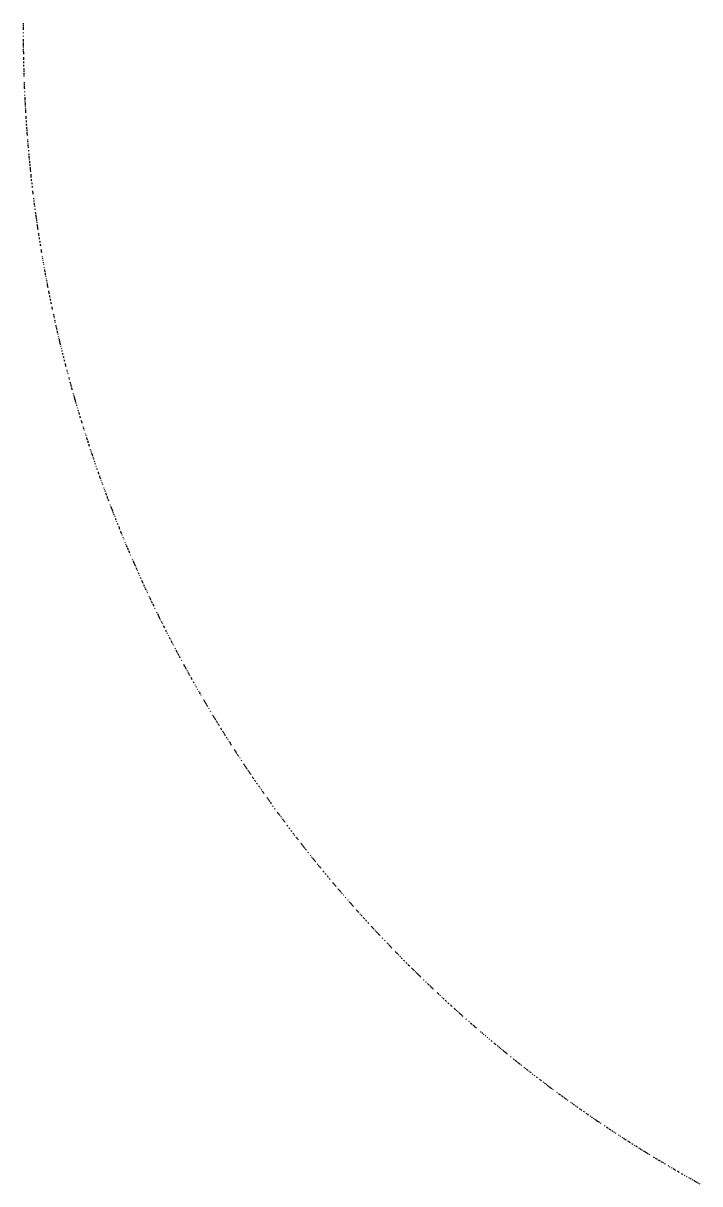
# Model space of a CAD drawing. Header units: metres. Extents: x -47.5 to 50, y -46.2 to 48.8.
# Drawn here: x -47.5 to -23.22, y -40.46 to 1.18 of the extents above; entities that cross this region are included whole.
import ezdxf

# ---------------------------------------------------------------- set-up
doc = ezdxf.new("R2010")
doc.units = ezdxf.units.M

msp = doc.modelspace()

# ---------------------------------------------------------------- linework, layer by layer
for p, q in [((-47.497, 1.031, -692.82), (-47.498, 1.001, -692.82)), ((-47.498, 1.001, -692.82), (-47.498, 0.971, -692.82)), ((-47.498, 0.971, -692.82), (-47.498, 0.941, -692.82)), ((-47.498, 0.851, -692.82), (-47.498, 0.822, -692.82)), ((-47.496, 1.18, -692.82), (-47.497, 1.15, -692.82)), ((-47.497, 1.12, -692.82), (-47.497, 1.09, -692.82)), ((-47.497, 1.061, -692.82), (-47.497, 1.031, -692.82)), ((-47.498, 0.732, -692.82), (-47.498, 0.702, -692.82)), ((-47.498, 0.613, -692.82), (-47.497, 0.583, -692.82)), ((-47.497, 0.583, -692.82), (-47.497, 0.553, -692.82)), ((-47.497, 0.523, -692.82), (-47.497, 0.493, -692.82)), ((-47.497, 0.463, -692.82), (-47.496, 0.434, -692.82)), ((-47.496, 0.434, -692.82), (-47.496, 0.404, -692.82)), ((-47.496, 0.404, -692.82), (-47.496, 0.374, -692.82)), ((-47.496, 0.374, -692.82), (-47.496, 0.344, -692.82)), ((-47.495, 0.314, -692.82), (-47.495, 0.284, -692.82)), ((-47.495, 0.254, -692.82), (-47.494, 0.225, -692.82)), ((-47.494, 0.195, -692.82), (-47.494, 0.165, -692.82)), ((-47.494, 0.165, -692.82), (-47.493, 0.135, -692.82)), ((-47.493, 0.135, -692.82), (-47.493, 0.105, -692.82)), ((-47.493, 0.105, -692.82), (-47.492, 0.075, -692.82)), ((-47.49, -0.044, -692.82), (-47.49, -0.074, -692.82)), ((-47.49, -0.074, -692.82), (-47.489, -0.104, -692.82)), ((-47.489, -0.104, -692.82), (-47.489, -0.133, -692.82)), ((-47.487, -0.193, -692.82), (-47.487, -0.223, -692.82)), ((-47.487, -0.223, -692.82), (-47.486, -0.253, -692.82)), ((-47.485, -0.313, -692.82), (-47.484, -0.342, -692.82)), ((-47.484, -0.342, -692.82), (-47.483, -0.372, -692.82)), ((-47.482, -0.432, -692.82), (-47.481, -0.462, -692.82)), ((-47.481, -0.462, -692.82), (-47.48, -0.491, -692.82)), ((-47.479, -0.521, -692.82), (-47.479, -0.551, -692.82)), ((-47.479, -0.551, -692.82), (-47.478, -0.581, -692.82)), ((-47.477, -0.611, -692.82), (-47.476, -0.641, -692.82)), ((-47.476, -0.641, -692.82), (-47.475, -0.67, -692.82)), ((-47.474, -0.7, -692.82), (-47.473, -0.73, -692.82)), ((-47.466, -0.939, -692.82), (-47.465, -0.969, -692.82)), ((-47.464, -0.998, -692.82), (-47.463, -1.028, -692.82)), ((-47.461, -1.058, -692.82), (-47.46, -1.088, -692.82)), ((-47.46, -1.088, -692.82), (-47.459, -1.118, -692.82)), ((-47.459, -1.118, -692.82), (-47.458, -1.148, -692.82)), ((-47.458, -1.148, -692.82), (-47.457, -1.177, -692.82)), ((-47.453, -1.267, -692.82), (-47.451, -1.297, -692.82)), ((-47.447, -1.386, -692.82), (-47.446, -1.416, -692.82)), ((-47.443, -1.475, -692.82), (-47.442, -1.505, -692.82)), ((-47.442, -1.505, -692.82), (-47.44, -1.535, -692.82)), ((-47.44, -1.535, -692.82), (-47.439, -1.565, -692.82)), ((-47.437, -1.595, -692.82), (-47.436, -1.624, -692.82)), ((-47.434, -1.654, -692.82), (-47.433, -1.684, -692.82)), ((-47.433, -1.684, -692.82), (-47.431, -1.714, -692.82)), ((-47.431, -1.714, -692.82), (-47.43, -1.743, -692.82)), ((-47.43, -1.743, -692.82), (-47.428, -1.773, -692.82)), ((-47.426, -1.803, -692.82), (-47.425, -1.833, -692.82)), ((-47.423, -1.863, -692.82), (-47.421, -1.892, -692.82)), ((-47.42, -1.922, -692.82), (-47.418, -1.952, -692.82)), ((-47.418, -1.952, -692.82), (-47.416, -1.982, -692.82)), ((-47.416, -1.982, -692.82), (-47.414, -2.011, -692.82)), ((-47.414, -2.011, -692.82), (-47.413, -2.041, -692.82)), ((-47.405, -2.16, -692.82), (-47.403, -2.19, -692.82)), ((-47.403, -2.19, -692.82), (-47.401, -2.22, -692.82)), ((-47.401, -2.22, -692.82), (-47.4, -2.25, -692.82)), ((-47.396, -2.309, -692.82), (-47.394, -2.339, -692.82)), ((-47.394, -2.339, -692.82), (-47.392, -2.369, -692.82)), ((-47.388, -2.428, -692.82), (-47.386, -2.458, -692.82)), ((-47.386, -2.458, -692.82), (-47.384, -2.488, -692.82)), ((-47.379, -2.547, -692.82), (-47.377, -2.577, -692.82)), ((-47.377, -2.577, -692.82), (-47.375, -2.607, -692.82)), ((-47.373, -2.636, -692.82), (-47.371, -2.666, -692.82)), ((-47.371, -2.666, -692.82), (-47.369, -2.696, -692.82)), ((-47.366, -2.726, -692.82), (-47.364, -2.755, -692.82)), ((-47.364, -2.755, -692.82), (-47.362, -2.785, -692.82)), ((-47.362, -2.785, -692.82), (-47.36, -2.815, -692.82)), ((-47.36, -2.815, -692.82), (-47.357, -2.844, -692.82)), ((-47.346, -2.993, -692.82), (-47.343, -3.023, -692.82)), ((-47.341, -3.053, -692.82), (-47.339, -3.082, -692.82)), ((-47.336, -3.112, -692.82), (-47.334, -3.142, -692.82)), ((-47.331, -3.171, -692.82), (-47.329, -3.201, -692.82)), ((-47.329, -3.201, -692.82), (-47.326, -3.231, -692.82)), ((-47.324, -3.261, -692.82), (-47.321, -3.29, -692.82)), ((-47.313, -3.379, -692.82), (-47.311, -3.409, -692.82)), ((-47.303, -3.498, -692.82), (-47.3, -3.528, -692.82)), ((-47.3, -3.528, -692.82), (-47.297, -3.557, -692.82)), ((-47.294, -3.587, -692.82), (-47.292, -3.617, -692.82)), ((-47.292, -3.617, -692.82), (-47.289, -3.646, -692.82)), ((-47.289, -3.646, -692.82), (-47.286, -3.676, -692.82)), ((-47.283, -3.706, -692.82), (-47.28, -3.735, -692.82)), ((-47.277, -3.765, -692.82), (-47.275, -3.795, -692.82)), ((-47.275, -3.795, -692.82), (-47.272, -3.824, -692.82)), ((-47.269, -3.854, -692.82), (-47.266, -3.884, -692.82)), ((-47.263, -3.913, -692.82), (-47.26, -3.943, -692.82)), ((-47.257, -3.973, -692.82), (-47.254, -4.002, -692.82)), ((-47.254, -4.002, -692.82), (-47.251, -4.032, -692.82)), ((-47.251, -4.032, -692.82), (-47.248, -4.062, -692.82)), ((-47.248, -4.062, -692.82), (-47.245, -4.091, -692.82)), ((-47.245, -4.091, -692.82), (-47.242, -4.121, -692.82)), ((-47.242, -4.121, -692.82), (-47.239, -4.151, -692.82)), ((-47.229, -4.24, -692.82), (-47.226, -4.269, -692.82)), ((-47.226, -4.269, -692.82), (-47.223, -4.299, -692.82)), ((-47.223, -4.299, -692.82), (-47.22, -4.328, -692.82)), ((-47.22, -4.328, -692.82), (-47.216, -4.358, -692.82)), ((-47.21, -4.417, -692.82), (-47.207, -4.447, -692.82)), ((-47.207, -4.447, -692.82), (-47.203, -4.477, -692.82)), ((-47.197, -4.536, -692.82), (-47.193, -4.565, -692.82)), ((-47.193, -4.565, -692.82), (-47.19, -4.595, -692.82)), ((-47.183, -4.654, -692.82), (-47.18, -4.684, -692.82)), ((-47.18, -4.684, -692.82), (-47.176, -4.713, -692.82)), ((-47.162, -4.832, -692.82), (-47.159, -4.861, -692.82)), ((-47.159, -4.861, -692.82), (-47.155, -4.891, -692.82)), ((-47.155, -4.891, -692.82), (-47.151, -4.92, -692.82)), ((-47.151, -4.92, -692.82), (-47.148, -4.95, -692.82)), ((-47.129, -5.098, -692.82), (-47.126, -5.127, -692.82)), ((-47.122, -5.157, -692.82), (-47.118, -5.187, -692.82)), ((-47.115, -5.216, -692.82), (-47.111, -5.246, -692.82)), ((-47.107, -5.275, -692.82), (-47.103, -5.305, -692.82)), ((-47.103, -5.305, -692.82), (-47.099, -5.334, -692.82)), ((-47.095, -5.364, -692.82), (-47.092, -5.393, -692.82)), ((-47.08, -5.482, -692.82), (-47.076, -5.511, -692.82)), ((-47.064, -5.6, -692.82), (-47.06, -5.63, -692.82)), ((-47.06, -5.63, -692.82), (-47.056, -5.659, -692.82)), ((-47.052, -5.689, -692.82), (-47.048, -5.718, -692.82)), ((-47.048, -5.718, -692.82), (-47.043, -5.748, -692.82)), ((-47.043, -5.748, -692.82), (-47.039, -5.777, -692.82)), ((-47.035, -5.807, -692.82), (-47.031, -5.836, -692.82)), ((-47.027, -5.866, -692.82), (-47.023, -5.895, -692.82)), ((-47.023, -5.895, -692.82), (-47.018, -5.925, -692.82)), ((-47.014, -5.954, -692.82), (-47.01, -5.983, -692.82)), ((-47.006, -6.013, -692.82), (-47.001, -6.042, -692.82)), ((-46.997, -6.072, -692.82), (-46.993, -6.101, -692.82)), ((-46.993, -6.101, -692.82), (-46.988, -6.131, -692.82)), ((-46.988, -6.131, -692.82), (-46.984, -6.16, -692.82)), ((-46.984, -6.16, -692.82), (-46.98, -6.19, -692.82)), ((-46.98, -6.19, -692.82), (-46.975, -6.219, -692.82)), ((-46.958, -6.337, -692.82), (-46.953, -6.366, -692.82)), ((-46.953, -6.366, -692.82), (-46.948, -6.396, -692.82)), ((-46.948, -6.396, -692.82), (-46.944, -6.425, -692.82)), ((-46.944, -6.425, -692.82), (-46.939, -6.455, -692.82)), ((-46.93, -6.514, -692.82), (-46.926, -6.543, -692.82)), ((-46.926, -6.543, -692.82), (-46.921, -6.572, -692.82)), ((-46.912, -6.631, -692.82), (-46.907, -6.661, -692.82)), ((-46.907, -6.661, -692.82), (-46.902, -6.69, -692.82)), ((-46.893, -6.749, -692.82), (-46.888, -6.778, -692.82)), ((-46.888, -6.778, -692.82), (-46.883, -6.808, -692.82)), ((-46.864, -6.925, -692.82), (-46.859, -6.954, -692.82)), ((-46.859, -6.954, -692.82), (-46.854, -6.984, -692.82)), ((-46.854, -6.984, -692.82), (-46.85, -7.013, -692.82)), ((-46.85, -7.013, -692.82), (-46.845, -7.043, -692.82)), ((-46.82, -7.189, -692.82), (-46.815, -7.219, -692.82)), ((-46.81, -7.248, -692.82), (-46.805, -7.277, -692.82)), ((-46.8, -7.307, -692.82), (-46.794, -7.336, -692.82)), ((-46.784, -7.395, -692.82), (-46.779, -7.424, -692.82)), ((-46.774, -7.453, -692.82), (-46.769, -7.483, -692.82)), ((-46.753, -7.571, -692.82), (-46.748, -7.6, -692.82)), ((-46.737, -7.658, -692.82), (-46.732, -7.688, -692.82)), ((-46.732, -7.688, -692.82), (-46.727, -7.717, -692.82)), ((-46.727, -7.717, -692.82), (-46.721, -7.746, -692.82)), ((-46.716, -7.776, -692.82), (-46.71, -7.805, -692.82)), ((-46.71, -7.805, -692.82), (-46.705, -7.834, -692.82)), ((-46.705, -7.834, -692.82), (-46.7, -7.863, -692.82)), ((-46.694, -7.893, -692.82), (-46.689, -7.922, -692.82)), ((-46.678, -7.98, -692.82), (-46.672, -8.01, -692.82)), ((-46.667, -8.039, -692.82), (-46.661, -8.068, -692.82)), ((-46.655, -8.097, -692.82), (-46.65, -8.127, -692.82)), ((-46.644, -8.156, -692.82), (-46.639, -8.185, -692.82)), ((-46.639, -8.185, -692.82), (-46.633, -8.214, -692.82)), ((-46.633, -8.214, -692.82), (-46.627, -8.243, -692.82)), ((-46.627, -8.243, -692.82), (-46.622, -8.273, -692.82)), ((-46.622, -8.273, -692.82), (-46.616, -8.302, -692.82)), ((-46.593, -8.419, -692.82), (-46.587, -8.448, -692.82)), ((-46.587, -8.448, -692.82), (-46.581, -8.477, -692.82)), ((-46.581, -8.477, -692.82), (-46.575, -8.506, -692.82)), ((-46.575, -8.506, -692.82), (-46.57, -8.535, -692.82)), ((-46.558, -8.594, -692.82), (-46.552, -8.623, -692.82)), ((-46.552, -8.623, -692.82), (-46.546, -8.652, -692.82)), ((-46.534, -8.71, -692.82), (-46.528, -8.739, -692.82)), ((-46.528, -8.739, -692.82), (-46.522, -8.769, -692.82)), ((-46.51, -8.827, -692.82), (-46.504, -8.856, -692.82)), ((-46.504, -8.856, -692.82), (-46.498, -8.885, -692.82)), ((-46.474, -9.002, -692.82), (-46.467, -9.031, -692.82)), ((-46.467, -9.031, -692.82), (-46.461, -9.06, -692.82)), ((-46.461, -9.06, -692.82), (-46.455, -9.089, -692.82)), ((-46.417, -9.263, -692.82), (-46.411, -9.292, -692.82)), ((-46.405, -9.321, -692.82), (-46.398, -9.351, -692.82)), ((-46.392, -9.38, -692.82), (-46.386, -9.409, -692.82)), ((-46.373, -9.467, -692.82), (-46.366, -9.496, -692.82)), ((-46.36, -9.525, -692.82), (-46.353, -9.554, -692.82)), ((-46.334, -9.641, -692.82), (-46.327, -9.67, -692.82)), ((-46.327, -9.67, -692.82), (-46.321, -9.699, -692.82)), ((-46.314, -9.728, -692.82), (-46.307, -9.757, -692.82)), ((-46.307, -9.757, -692.82), (-46.301, -9.786, -692.82)), ((-46.301, -9.786, -692.82), (-46.294, -9.815, -692.82)), ((-46.287, -9.844, -692.82), (-46.281, -9.873, -692.82)), ((-46.281, -9.873, -692.82), (-46.274, -9.902, -692.82)), ((-46.274, -9.902, -692.82), (-46.267, -9.931, -692.82)), ((-46.261, -9.96, -692.82), (-46.254, -9.989, -692.82)), ((-46.24, -10.047, -692.82), (-46.233, -10.076, -692.82)), ((-46.227, -10.105, -692.82), (-46.22, -10.133, -692.82)), ((-46.213, -10.162, -692.82), (-46.206, -10.191, -692.82)), ((-46.206, -10.191, -692.82), (-46.199, -10.22, -692.82)), ((-46.199, -10.22, -692.82), (-46.192, -10.249, -692.82)), ((-46.192, -10.249, -692.82), (-46.185, -10.278, -692.82)), ((-46.185, -10.278, -692.82), (-46.178, -10.307, -692.82)), ((-46.178, -10.307, -692.82), (-46.171, -10.336, -692.82)), ((-46.171, -10.336, -692.82), (-46.164, -10.365, -692.82)), ((-46.157, -10.394, -692.82), (-46.15, -10.423, -692.82)), ((-46.136, -10.48, -692.82), (-46.129, -10.509, -692.82)), ((-46.115, -10.567, -692.82), (-46.108, -10.596, -692.82)), ((-46.093, -10.654, -692.82), (-46.086, -10.682, -692.82)), ((-46.086, -10.682, -692.82), (-46.079, -10.711, -692.82)), ((-46.064, -10.769, -692.82), (-46.057, -10.798, -692.82)), ((-46.057, -10.798, -692.82), (-46.05, -10.827, -692.82)), ((-46.035, -10.884, -692.82), (-46.028, -10.913, -692.82)), ((-46.028, -10.913, -692.82), (-46.021, -10.942, -692.82)), ((-45.998, -11.028, -692.82), (-45.991, -11.057, -692.82)), ((-45.991, -11.057, -692.82), (-45.983, -11.086, -692.82)), ((-45.983, -11.086, -692.82), (-45.976, -11.115, -692.82)), ((-45.976, -11.115, -692.82), (-45.969, -11.143, -692.82)), ((-45.938, -11.258, -692.82), (-45.931, -11.287, -692.82)), ((-45.923, -11.316, -692.82), (-45.916, -11.345, -692.82)), ((-45.908, -11.373, -692.82), (-45.9, -11.402, -692.82)), ((-45.87, -11.517, -692.82), (-45.862, -11.546, -692.82)), ((-45.854, -11.574, -692.82), (-45.846, -11.603, -692.82)), ((-45.823, -11.689, -692.82), (-45.815, -11.718, -692.82)), ((-45.815, -11.718, -692.82), (-45.807, -11.746, -692.82)), ((-45.799, -11.775, -692.82), (-45.791, -11.804, -692.82)), ((-45.791, -11.804, -692.82), (-45.784, -11.832, -692.82)), ((-45.784, -11.832, -692.82), (-45.776, -11.861, -692.82)), ((-45.768, -11.89, -692.82), (-45.76, -11.918, -692.82)), ((-45.76, -11.918, -692.82), (-45.752, -11.947, -692.82)), ((-45.752, -11.947, -692.82), (-45.744, -11.975, -692.82)), ((-45.712, -12.09, -692.82), (-45.703, -12.118, -692.82)), ((-45.695, -12.147, -692.82), (-45.687, -12.176, -692.82)), ((-45.679, -12.204, -692.82), (-45.671, -12.233, -692.82)), ((-45.671, -12.233, -692.82), (-45.663, -12.261, -692.82)), ((-45.663, -12.261, -692.82), (-45.654, -12.29, -692.82)), ((-45.654, -12.29, -692.82), (-45.646, -12.318, -692.82)), ((-45.646, -12.318, -692.82), (-45.638, -12.347, -692.82)), ((-45.638, -12.347, -692.82), (-45.63, -12.376, -692.82)), ((-45.63, -12.376, -692.82), (-45.621, -12.404, -692.82)), ((-45.613, -12.433, -692.82), (-45.605, -12.461, -692.82)), ((-45.588, -12.518, -692.82), (-45.58, -12.547, -692.82)), ((-45.563, -12.604, -692.82), (-45.555, -12.632, -692.82)), ((-45.538, -12.689, -692.82), (-45.529, -12.718, -692.82)), ((-45.529, -12.718, -692.82), (-45.521, -12.746, -692.82)), ((-45.512, -12.775, -692.82), (-45.504, -12.803, -692.82)), ((-45.504, -12.803, -692.82), (-45.495, -12.831, -692.82)), ((-45.495, -12.831, -692.82), (-45.487, -12.86, -692.82)), ((-45.47, -12.917, -692.82), (-45.461, -12.945, -692.82)), ((-45.461, -12.945, -692.82), (-45.452, -12.974, -692.82)), ((-45.426, -13.059, -692.82), (-45.418, -13.087, -692.82)), ((-45.418, -13.087, -692.82), (-45.409, -13.116, -692.82)), ((-45.409, -13.116, -692.82), (-45.4, -13.144, -692.82)), ((-45.4, -13.144, -692.82), (-45.391, -13.172, -692.82)), ((-45.356, -13.286, -692.82), (-45.347, -13.314, -692.82)), ((-45.339, -13.343, -692.82), (-45.33, -13.371, -692.82)), ((-45.321, -13.399, -692.82), (-45.312, -13.428, -692.82)), ((-45.276, -13.541, -692.82), (-45.267, -13.569, -692.82)), ((-45.258, -13.598, -692.82), (-45.249, -13.626, -692.82)), ((-45.231, -13.682, -692.82), (-45.222, -13.711, -692.82)), ((-45.222, -13.711, -692.82), (-45.213, -13.739, -692.82)), ((-45.213, -13.739, -692.82), (-45.204, -13.767, -692.82)), ((-45.194, -13.796, -692.82), (-45.185, -13.824, -692.82)), ((-45.185, -13.824, -692.82), (-45.176, -13.852, -692.82)), ((-45.176, -13.852, -692.82), (-45.167, -13.88, -692.82)), ((-45.158, -13.908, -692.82), (-45.148, -13.937, -692.82)), ((-45.148, -13.937, -692.82), (-45.139, -13.965, -692.82)), ((-45.139, -13.965, -692.82), (-45.13, -13.993, -692.82)), ((-45.093, -14.106, -692.82), (-45.083, -14.134, -692.82)), ((-45.074, -14.162, -692.82), (-45.065, -14.19, -692.82)), ((-45.055, -14.219, -692.82), (-45.046, -14.247, -692.82)), ((-45.046, -14.247, -692.82), (-45.036, -14.275, -692.82)), ((-45.036, -14.275, -692.82), (-45.027, -14.303, -692.82)), ((-45.027, -14.303, -692.82), (-45.017, -14.331, -692.82)), ((-45.017, -14.331, -692.82), (-45.008, -14.359, -692.82)), ((-44.998, -14.387, -692.82), (-44.989, -14.416, -692.82)), ((-44.979, -14.444, -692.82), (-44.97, -14.472, -692.82)), ((-44.951, -14.528, -692.82), (-44.941, -14.556, -692.82)), ((-44.922, -14.612, -692.82), (-44.912, -14.64, -692.82)), ((-44.893, -14.696, -692.82), (-44.883, -14.724, -692.82)), ((-44.863, -14.781, -692.82), (-44.854, -14.809, -692.82)), ((-44.854, -14.809, -692.82), (-44.844, -14.837, -692.82)), ((-44.814, -14.921, -692.82), (-44.804, -14.949, -692.82)), ((-44.804, -14.949, -692.82), (-44.795, -14.977, -692.82)), ((-44.795, -14.977, -692.82), (-44.785, -15.005, -692.82)), ((-44.765, -15.061, -692.82), (-44.755, -15.089, -692.82)), ((-44.755, -15.089, -692.82), (-44.745, -15.117, -692.82)), ((-44.745, -15.117, -692.82), (-44.735, -15.144, -692.82)), ((-44.735, -15.144, -692.82), (-44.725, -15.172, -692.82)), ((-44.715, -15.2, -692.82), (-44.705, -15.228, -692.82)), ((-44.685, -15.284, -692.82), (-44.675, -15.312, -692.82)), ((-44.664, -15.34, -692.82), (-44.654, -15.368, -692.82)), ((-44.614, -15.479, -692.82), (-44.603, -15.507, -692.82)), ((-44.593, -15.535, -692.82), (-44.583, -15.563, -692.82)), ((-44.573, -15.591, -692.82), (-44.562, -15.619, -692.82)), ((-44.542, -15.674, -692.82), (-44.532, -15.702, -692.82)), ((-44.532, -15.702, -692.82), (-44.521, -15.73, -692.82)), ((-44.521, -15.73, -692.82), (-44.511, -15.758, -692.82)), ((-44.5, -15.786, -692.82), (-44.49, -15.813, -692.82)), ((-44.49, -15.813, -692.82), (-44.48, -15.841, -692.82)), ((-44.48, -15.841, -692.82), (-44.469, -15.869, -692.82)), ((-44.459, -15.897, -692.82), (-44.448, -15.924, -692.82)), ((-44.448, -15.924, -692.82), (-44.438, -15.952, -692.82)), ((-44.385, -16.091, -692.82), (-44.374, -16.119, -692.82)), ((-44.364, -16.146, -692.82), (-44.353, -16.174, -692.82)), ((-44.353, -16.174, -692.82), (-44.343, -16.202, -692.82)), ((-44.343, -16.202, -692.82), (-44.332, -16.229, -692.82)), ((-44.332, -16.229, -692.82), (-44.321, -16.257, -692.82)), ((-44.321, -16.257, -692.82), (-44.31, -16.285, -692.82)), ((-44.31, -16.285, -692.82), (-44.3, -16.312, -692.82)), ((-44.3, -16.312, -692.82), (-44.289, -16.34, -692.82)), ((-44.278, -16.368, -692.82), (-44.268, -16.395, -692.82)), ((-44.257, -16.423, -692.82), (-44.246, -16.451, -692.82)), ((-44.246, -16.451, -692.82), (-44.235, -16.478, -692.82)), ((-44.224, -16.506, -692.82), (-44.213, -16.534, -692.82)), ((-44.192, -16.589, -692.82), (-44.181, -16.616, -692.82)), ((-44.181, -16.616, -692.82), (-44.17, -16.644, -692.82)), ((-44.159, -16.671, -692.82), (-44.148, -16.699, -692.82)), ((-44.126, -16.754, -692.82), (-44.115, -16.782, -692.82)), ((-44.115, -16.782, -692.82), (-44.104, -16.809, -692.82)), ((-44.082, -16.864, -692.82), (-44.071, -16.892, -692.82)), ((-44.071, -16.892, -692.82), (-44.06, -16.919, -692.82)), ((-44.06, -16.919, -692.82), (-44.049, -16.947, -692.82)), ((-44.049, -16.947, -692.82), (-44.037, -16.974, -692.82)), ((-44.015, -17.029, -692.82), (-44.004, -17.057, -692.82)), ((-44.004, -17.057, -692.82), (-43.993, -17.084, -692.82)), ((-43.993, -17.084, -692.82), (-43.982, -17.112, -692.82)), ((-43.982, -17.112, -692.82), (-43.97, -17.139, -692.82)), ((-43.959, -17.167, -692.82), (-43.948, -17.194, -692.82)), ((-43.925, -17.249, -692.82), (-43.914, -17.276, -692.82)), ((-43.903, -17.304, -692.82), (-43.891, -17.331, -692.82)), ((-43.846, -17.441, -692.82), (-43.834, -17.468, -692.82)), ((-43.823, -17.495, -692.82), (-43.811, -17.523, -692.82)), ((-43.8, -17.55, -692.82), (-43.788, -17.577, -692.82)), ((-43.788, -17.577, -692.82), (-43.777, -17.605, -692.82)), ((-43.765, -17.632, -692.82), (-43.754, -17.659, -692.82)), ((-43.754, -17.659, -692.82), (-43.742, -17.687, -692.82)), ((-43.742, -17.687, -692.82), (-43.731, -17.714, -692.82)), ((-43.719, -17.741, -692.82), (-43.707, -17.769, -692.82)), ((-43.707, -17.769, -692.82), (-43.696, -17.796, -692.82)), ((-43.696, -17.796, -692.82), (-43.684, -17.823, -692.82)), ((-43.661, -17.878, -692.82), (-43.649, -17.905, -692.82)), ((-43.59, -18.041, -692.82), (-43.578, -18.068, -692.82)), ((-43.566, -18.095, -692.82), (-43.555, -18.122, -692.82)), ((-43.555, -18.122, -692.82), (-43.543, -18.15, -692.82)), ((-43.543, -18.15, -692.82), (-43.531, -18.177, -692.82)), ((-43.531, -18.177, -692.82), (-43.519, -18.204, -692.82)), ((-43.519, -18.204, -692.82), (-43.507, -18.231, -692.82)), ((-43.507, -18.231, -692.82), (-43.495, -18.258, -692.82)), ((-43.495, -18.258, -692.82), (-43.483, -18.285, -692.82)), ((-43.471, -18.312, -692.82), (-43.459, -18.34, -692.82)), ((-43.447, -18.367, -692.82), (-43.435, -18.394, -692.82)), ((-43.435, -18.394, -692.82), (-43.423, -18.421, -692.82)), ((-43.411, -18.448, -692.82), (-43.399, -18.475, -692.82)), ((-43.375, -18.529, -692.82), (-43.363, -18.556, -692.82)), ((-43.363, -18.556, -692.82), (-43.351, -18.583, -692.82)), ((-43.339, -18.61, -692.82), (-43.326, -18.637, -692.82)), ((-43.302, -18.691, -692.82), (-43.29, -18.718, -692.82)), ((-43.29, -18.718, -692.82), (-43.278, -18.745, -692.82)), ((-43.253, -18.799, -692.82), (-43.241, -18.826, -692.82)), ((-43.241, -18.826, -692.82), (-43.228, -18.853, -692.82)), ((-43.228, -18.853, -692.82), (-43.216, -18.88, -692.82)), ((-43.216, -18.88, -692.82), (-43.204, -18.907, -692.82)), ((-43.179, -18.961, -692.82), (-43.167, -18.988, -692.82)), ((-43.167, -18.988, -692.82), (-43.154, -19.015, -692.82)), ((-43.142, -19.042, -692.82), (-43.129, -19.069, -692.82)), ((-43.117, -19.096, -692.82), (-43.105, -19.123, -692.82)), ((-43.105, -19.123, -692.82), (-43.092, -19.149, -692.82)), ((-43.08, -19.176, -692.82), (-43.067, -19.203, -692.82)), ((-43.055, -19.23, -692.82), (-43.042, -19.257, -692.82)), ((-42.992, -19.364, -692.82), (-42.979, -19.391, -692.82)), ((-42.966, -19.418, -692.82), (-42.954, -19.445, -692.82)), ((-42.954, -19.445, -692.82), (-42.941, -19.471, -692.82)), ((-42.941, -19.471, -692.82), (-42.928, -19.498, -692.82)), ((-42.928, -19.498, -692.82), (-42.916, -19.525, -692.82)), ((-42.903, -19.552, -692.82), (-42.89, -19.578, -692.82)), ((-42.89, -19.578, -692.82), (-42.877, -19.605, -692.82)), ((-42.877, -19.605, -692.82), (-42.864, -19.632, -692.82)), ((-42.852, -19.659, -692.82), (-42.839, -19.685, -692.82)), ((-42.839, -19.685, -692.82), (-42.826, -19.712, -692.82)), ((-42.826, -19.712, -692.82), (-42.813, -19.739, -692.82)), ((-42.787, -19.792, -692.82), (-42.774, -19.819, -692.82)), ((-42.71, -19.952, -692.82), (-42.697, -19.979, -692.82)), ((-42.684, -20.005, -692.82), (-42.671, -20.032, -692.82)), ((-42.671, -20.032, -692.82), (-42.658, -20.058, -692.82)), ((-42.658, -20.058, -692.82), (-42.645, -20.085, -692.82)), ((-42.645, -20.085, -692.82), (-42.631, -20.112, -692.82)), ((-42.631, -20.112, -692.82), (-42.618, -20.138, -692.82)), ((-42.618, -20.138, -692.82), (-42.605, -20.165, -692.82)), ((-42.605, -20.165, -692.82), (-42.592, -20.191, -692.82)), ((-42.579, -20.218, -692.82), (-42.566, -20.244, -692.82)), ((-42.553, -20.271, -692.82), (-42.539, -20.297, -692.82)), ((-42.539, -20.297, -692.82), (-42.526, -20.324, -692.82)), ((-42.513, -20.35, -692.82), (-42.5, -20.377, -692.82)), ((-42.473, -20.43, -692.82), (-42.46, -20.456, -692.82)), ((-42.46, -20.456, -692.82), (-42.447, -20.483, -692.82)), ((-42.447, -20.483, -692.82), (-42.433, -20.509, -692.82)), ((-42.393, -20.589, -692.82), (-42.38, -20.615, -692.82)), ((-42.38, -20.615, -692.82), (-42.366, -20.641, -692.82)), ((-42.339, -20.694, -692.82), (-42.326, -20.721, -692.82)), ((-42.299, -20.773, -692.82), (-42.285, -20.8, -692.82)), ((-42.258, -20.852, -692.82), (-42.245, -20.879, -692.82)), ((-42.245, -20.879, -692.82), (-42.231, -20.905, -692.82)), ((-42.218, -20.931, -692.82), (-42.204, -20.958, -692.82)), ((-42.19, -20.984, -692.82), (-42.177, -21.01, -692.82)), ((-42.177, -21.01, -692.82), (-42.163, -21.036, -692.82)), ((-42.149, -21.063, -692.82), (-42.136, -21.089, -692.82)), ((-42.122, -21.115, -692.82), (-42.108, -21.141, -692.82)), ((-42.053, -21.246, -692.82), (-42.039, -21.273, -692.82)), ((-42.026, -21.299, -692.82), (-42.012, -21.325, -692.82)), ((-42.012, -21.325, -692.82), (-41.998, -21.351, -692.82)), ((-41.998, -21.351, -692.82), (-41.984, -21.377, -692.82)), ((-41.984, -21.377, -692.82), (-41.97, -21.403, -692.82)), ((-41.956, -21.43, -692.82), (-41.942, -21.456, -692.82)), ((-41.942, -21.456, -692.82), (-41.928, -21.482, -692.82)), ((-41.928, -21.482, -692.82), (-41.914, -21.508, -692.82)), ((-41.9, -21.534, -692.82), (-41.886, -21.56, -692.82)), ((-41.886, -21.56, -692.82), (-41.872, -21.586, -692.82)), ((-41.83, -21.664, -692.82), (-41.816, -21.69, -692.82)), ((-41.746, -21.821, -692.82), (-41.732, -21.847, -692.82)), ((-41.732, -21.847, -692.82), (-41.717, -21.873, -692.82)), ((-41.717, -21.873, -692.82), (-41.703, -21.899, -692.82)), ((-41.703, -21.899, -692.82), (-41.689, -21.925, -692.82)), ((-41.689, -21.925, -692.82), (-41.675, -21.95, -692.82)), ((-41.675, -21.95, -692.82), (-41.66, -21.976, -692.82)), ((-41.66, -21.976, -692.82), (-41.646, -22.002, -692.82)), ((-41.632, -22.028, -692.82), (-41.618, -22.054, -692.82)), ((-41.603, -22.08, -692.82), (-41.589, -22.106, -692.82)), ((-41.575, -22.132, -692.82), (-41.56, -22.158, -692.82)), ((-41.56, -22.158, -692.82), (-41.546, -22.184, -692.82)), ((-41.532, -22.21, -692.82), (-41.517, -22.235, -692.82)), ((-41.488, -22.287, -692.82), (-41.474, -22.313, -692.82)), ((-41.474, -22.313, -692.82), (-41.459, -22.339, -692.82)), ((-41.459, -22.339, -692.82), (-41.445, -22.365, -692.82)), ((-41.401, -22.442, -692.82), (-41.387, -22.468, -692.82)), ((-41.387, -22.468, -692.82), (-41.372, -22.493, -692.82)), ((-41.343, -22.545, -692.82), (-41.328, -22.571, -692.82)), ((-41.299, -22.622, -692.82), (-41.284, -22.648, -692.82)), ((-41.255, -22.699, -692.82), (-41.24, -22.725, -692.82)), ((-41.211, -22.776, -692.82), (-41.196, -22.802, -692.82)), ((-41.181, -22.828, -692.82), (-41.167, -22.853, -692.82)), ((-41.167, -22.853, -692.82), (-41.152, -22.879, -692.82)), ((-41.137, -22.904, -692.82), (-41.122, -22.93, -692.82)), ((-41.033, -23.083, -692.82), (-41.018, -23.109, -692.82)), ((-41.018, -23.109, -692.82), (-41.003, -23.134, -692.82)), ((-41.003, -23.134, -692.82), (-40.988, -23.16, -692.82)), ((-40.988, -23.16, -692.82), (-40.973, -23.185, -692.82)), ((-40.973, -23.185, -692.82), (-40.958, -23.211, -692.82)), ((-40.958, -23.211, -692.82), (-40.943, -23.236, -692.82)), ((-40.928, -23.262, -692.82), (-40.913, -23.287, -692.82)), ((-40.913, -23.287, -692.82), (-40.898, -23.313, -692.82)), ((-40.898, -23.313, -692.82), (-40.882, -23.338, -692.82)), ((-40.852, -23.389, -692.82), (-40.837, -23.415, -692.82)), ((-40.792, -23.491, -692.82), (-40.776, -23.516, -692.82)), ((-40.7, -23.643, -692.82), (-40.685, -23.668, -692.82)), ((-40.685, -23.668, -692.82), (-40.669, -23.694, -692.82)), ((-40.669, -23.694, -692.82), (-40.654, -23.719, -692.82)), ((-40.654, -23.719, -692.82), (-40.639, -23.744, -692.82)), ((-40.639, -23.744, -692.82), (-40.623, -23.769, -692.82)), ((-40.623, -23.769, -692.82), (-40.608, -23.795, -692.82)), ((-40.608, -23.795, -692.82), (-40.593, -23.82, -692.82)), ((-40.577, -23.845, -692.82), (-40.562, -23.87, -692.82)), ((-40.546, -23.896, -692.82), (-40.531, -23.921, -692.82)), ((-40.515, -23.946, -692.82), (-40.5, -23.971, -692.82)), ((-40.5, -23.971, -692.82), (-40.484, -23.997, -692.82)), ((-40.484, -23.997, -692.82), (-40.469, -24.022, -692.82)), ((-40.422, -24.097, -692.82), (-40.407, -24.122, -692.82)), ((-40.407, -24.122, -692.82), (-40.391, -24.147, -692.82)), ((-40.391, -24.147, -692.82), (-40.376, -24.173, -692.82)), ((-40.344, -24.223, -692.82), (-40.329, -24.248, -692.82)), ((-40.329, -24.248, -692.82), (-40.313, -24.273, -692.82)), ((-40.313, -24.273, -692.82), (-40.297, -24.298, -692.82)), ((-40.282, -24.323, -692.82), (-40.266, -24.348, -692.82)), ((-40.266, -24.348, -692.82), (-40.25, -24.373, -692.82)), ((-40.219, -24.423, -692.82), (-40.203, -24.448, -692.82)), ((-40.203, -24.448, -692.82), (-40.187, -24.473, -692.82)), ((-40.171, -24.498, -692.82), (-40.155, -24.523, -692.82)), ((-40.124, -24.573, -692.82), (-40.108, -24.598, -692.82)), ((-40.092, -24.623, -692.82), (-40.076, -24.648, -692.82)), ((-40.076, -24.648, -692.82), (-40.06, -24.673, -692.82)), ((-40.06, -24.673, -692.82), (-40.044, -24.698, -692.82)), ((-40.044, -24.698, -692.82), (-40.028, -24.723, -692.82)), ((-39.932, -24.872, -692.82), (-39.916, -24.897, -692.82)), ((-39.916, -24.897, -692.82), (-39.9, -24.921, -692.82)), ((-39.9, -24.921, -692.82), (-39.884, -24.946, -692.82)), ((-39.884, -24.946, -692.82), (-39.868, -24.971, -692.82)), ((-39.868, -24.971, -692.82), (-39.852, -24.996, -692.82)), ((-39.852, -24.996, -692.82), (-39.835, -25.021, -692.82)), ((-39.819, -25.045, -692.82), (-39.803, -25.07, -692.82)), ((-39.803, -25.07, -692.82), (-39.787, -25.095, -692.82)), ((-39.787, -25.095, -692.82), (-39.771, -25.12, -692.82)), ((-39.738, -25.169, -692.82), (-39.722, -25.194, -692.82)), ((-39.673, -25.268, -692.82), (-39.657, -25.292, -692.82)), ((-39.591, -25.391, -692.82), (-39.575, -25.415, -692.82)), ((-39.575, -25.415, -692.82), (-39.559, -25.44, -692.82)), ((-39.559, -25.44, -692.82), (-39.542, -25.465, -692.82)), ((-39.542, -25.465, -692.82), (-39.526, -25.489, -692.82)), ((-39.526, -25.489, -692.82), (-39.509, -25.514, -692.82)), ((-39.509, -25.514, -692.82), (-39.493, -25.538, -692.82)), ((-39.493, -25.538, -692.82), (-39.476, -25.563, -692.82)), ((-39.476, -25.563, -692.82), (-39.46, -25.587, -692.82)), ((-39.443, -25.612, -692.82), (-39.427, -25.636, -692.82)), ((-39.41, -25.661, -692.82), (-39.394, -25.685, -692.82)), ((-39.394, -25.685, -692.82), (-39.377, -25.71, -692.82)), ((-39.377, -25.71, -692.82), (-39.361, -25.734, -692.82)), ((-39.361, -25.734, -692.82), (-39.344, -25.759, -692.82)), ((-39.344, -25.759, -692.82), (-39.327, -25.783, -692.82)), ((-39.277, -25.857, -692.82), (-39.261, -25.881, -692.82)), ((-39.261, -25.881, -692.82), (-39.244, -25.905, -692.82)), ((-39.244, -25.905, -692.82), (-39.227, -25.93, -692.82)), ((-39.194, -25.978, -692.82), (-39.177, -26.003, -692.82)), ((-39.177, -26.003, -692.82), (-39.16, -26.027, -692.82)), ((-39.127, -26.076, -692.82), (-39.11, -26.1, -692.82)), ((-39.11, -26.1, -692.82), (-39.093, -26.124, -692.82)), ((-39.06, -26.173, -692.82), (-39.043, -26.197, -692.82)), ((-39.043, -26.197, -692.82), (-39.026, -26.221, -692.82)), ((-39.009, -26.246, -692.82), (-38.992, -26.27, -692.82)), ((-38.958, -26.318, -692.82), (-38.941, -26.343, -692.82)), ((-38.924, -26.367, -692.82), (-38.907, -26.391, -692.82)), ((-38.907, -26.391, -692.82), (-38.89, -26.415, -692.82)), ((-38.89, -26.415, -692.82), (-38.873, -26.439, -692.82)), ((-38.873, -26.439, -692.82), (-38.856, -26.463, -692.82)), ((-38.754, -26.608, -692.82), (-38.736, -26.632, -692.82)), ((-38.736, -26.632, -692.82), (-38.719, -26.656, -692.82)), ((-38.719, -26.656, -692.82), (-38.702, -26.68, -692.82)), ((-38.702, -26.68, -692.82), (-38.685, -26.704, -692.82)), ((-38.685, -26.704, -692.82), (-38.668, -26.728, -692.82)), ((-38.668, -26.728, -692.82), (-38.65, -26.752, -692.82)), ((-38.633, -26.776, -692.82), (-38.616, -26.8, -692.82)), ((-38.616, -26.8, -692.82), (-38.599, -26.824, -692.82)), ((-38.547, -26.896, -692.82), (-38.53, -26.92, -692.82)), ((-38.477, -26.992, -692.82), (-38.46, -27.016, -692.82)), ((-38.39, -27.111, -692.82), (-38.373, -27.135, -692.82)), ((-38.373, -27.135, -692.82), (-38.356, -27.159, -692.82)), ((-38.356, -27.159, -692.82), (-38.338, -27.182, -692.82)), ((-38.338, -27.182, -692.82), (-38.321, -27.206, -692.82)), ((-38.321, -27.206, -692.82), (-38.303, -27.23, -692.82)), ((-38.303, -27.23, -692.82), (-38.286, -27.254, -692.82)), ((-38.268, -27.278, -692.82), (-38.25, -27.301, -692.82)), ((-38.233, -27.325, -692.82), (-38.215, -27.349, -692.82)), ((-38.198, -27.372, -692.82), (-38.18, -27.396, -692.82)), ((-38.18, -27.396, -692.82), (-38.162, -27.42, -692.82)), ((-38.162, -27.42, -692.82), (-38.145, -27.444, -692.82)), ((-38.145, -27.444, -692.82), (-38.127, -27.467, -692.82)), ((-38.127, -27.467, -692.82), (-38.109, -27.491, -692.82)), ((-38.039, -27.585, -692.82), (-38.021, -27.609, -692.82)), ((-38.021, -27.609, -692.82), (-38.003, -27.633, -692.82)), ((-37.967, -27.68, -692.82), (-37.95, -27.703, -692.82)), ((-37.95, -27.703, -692.82), (-37.932, -27.727, -692.82)), ((-37.896, -27.774, -692.82), (-37.878, -27.797, -692.82)), ((-37.878, -27.797, -692.82), (-37.86, -27.821, -692.82)), ((-37.825, -27.868, -692.82), (-37.807, -27.891, -692.82)), ((-37.807, -27.891, -692.82), (-37.789, -27.915, -692.82)), ((-37.771, -27.938, -692.82), (-37.753, -27.962, -692.82)), ((-37.717, -28.009, -692.82), (-37.699, -28.032, -692.82)), ((-37.699, -28.032, -692.82), (-37.681, -28.055, -692.82)), ((-37.681, -28.055, -692.82), (-37.663, -28.079, -692.82)), ((-37.663, -28.079, -692.82), (-37.645, -28.102, -692.82)), ((-37.645, -28.102, -692.82), (-37.627, -28.125, -692.82)), ((-37.536, -28.242, -692.82), (-37.518, -28.265, -692.82)), ((-37.518, -28.265, -692.82), (-37.5, -28.289, -692.82)), ((-37.5, -28.289, -692.82), (-37.482, -28.312, -692.82)), ((-37.482, -28.312, -692.82), (-37.463, -28.335, -692.82)), ((-37.463, -28.335, -692.82), (-37.445, -28.358, -692.82)), ((-37.445, -28.358, -692.82), (-37.427, -28.382, -692.82)), ((-37.427, -28.382, -692.82), (-37.409, -28.405, -692.82)), ((-37.409, -28.405, -692.82), (-37.39, -28.428, -692.82)), ((-37.372, -28.451, -692.82), (-37.354, -28.474, -692.82)), ((-37.354, -28.474, -692.82), (-37.336, -28.497, -692.82)), ((-37.281, -28.567, -692.82), (-37.262, -28.59, -692.82)), ((-37.207, -28.659, -692.82), (-37.189, -28.682, -692.82)), ((-37.152, -28.728, -692.82), (-37.133, -28.752, -692.82)), ((-37.115, -28.775, -692.82), (-37.096, -28.798, -692.82)), ((-37.096, -28.798, -692.82), (-37.078, -28.821, -692.82)), ((-37.078, -28.821, -692.82), (-37.059, -28.844, -692.82)), ((-37.059, -28.844, -692.82), (-37.041, -28.866, -692.82)), ((-37.041, -28.866, -692.82), (-37.022, -28.889, -692.82)), ((-37.022, -28.889, -692.82), (-37.004, -28.912, -692.82)), ((-36.948, -28.981, -692.82), (-36.929, -29.004, -692.82)), ((-36.911, -29.027, -692.82), (-36.892, -29.05, -692.82)), ((-36.892, -29.05, -692.82), (-36.873, -29.073, -692.82)), ((-36.873, -29.073, -692.82), (-36.855, -29.096, -692.82)), ((-36.855, -29.096, -692.82), (-36.836, -29.118, -692.82)), ((-36.836, -29.118, -692.82), (-36.817, -29.141, -692.82)), ((-36.743, -29.232, -692.82), (-36.724, -29.255, -692.82)), ((-36.724, -29.255, -692.82), (-36.705, -29.278, -692.82)), ((-36.667, -29.323, -692.82), (-36.649, -29.346, -692.82)), ((-36.649, -29.346, -692.82), (-36.63, -29.369, -692.82)), ((-36.592, -29.414, -692.82), (-36.573, -29.437, -692.82)), ((-36.573, -29.437, -692.82), (-36.554, -29.46, -692.82)), ((-36.516, -29.505, -692.82), (-36.497, -29.528, -692.82)), ((-36.497, -29.528, -692.82), (-36.478, -29.55, -692.82)), ((-36.402, -29.641, -692.82), (-36.383, -29.663, -692.82)), ((-36.383, -29.663, -692.82), (-36.364, -29.686, -692.82)), ((-36.364, -29.686, -692.82), (-36.345, -29.708, -692.82)), ((-36.345, -29.708, -692.82), (-36.326, -29.731, -692.82)), ((-36.326, -29.731, -692.82), (-36.307, -29.753, -692.82)), ((-36.288, -29.776, -692.82), (-36.269, -29.798, -692.82)), ((-36.212, -29.866, -692.82), (-36.193, -29.888, -692.82)), ((-36.193, -29.888, -692.82), (-36.173, -29.91, -692.82)), ((-36.173, -29.91, -692.82), (-36.154, -29.933, -692.82)), ((-36.154, -29.933, -692.82), (-36.135, -29.955, -692.82)), ((-36.135, -29.955, -692.82), (-36.116, -29.978, -692.82)), ((-36.116, -29.978, -692.82), (-36.096, -30, -692.82)), ((-36.077, -30.022, -692.82), (-36.058, -30.045, -692.82)), ((-36.019, -30.089, -692.82), (-36, -30.112, -692.82)), ((-35.942, -30.178, -692.82), (-35.923, -30.201, -692.82)), ((-35.865, -30.267, -692.82), (-35.845, -30.29, -692.82)), ((-35.806, -30.334, -692.82), (-35.787, -30.356, -692.82)), ((-35.787, -30.356, -692.82), (-35.767, -30.378, -692.82)), ((-35.767, -30.378, -692.82), (-35.748, -30.4, -692.82)), ((-35.748, -30.4, -692.82), (-35.728, -30.423, -692.82)), ((-35.728, -30.423, -692.82), (-35.709, -30.445, -692.82)), ((-35.709, -30.445, -692.82), (-35.689, -30.467, -692.82)), ((-35.689, -30.467, -692.82), (-35.67, -30.489, -692.82)), ((-35.67, -30.489, -692.82), (-35.65, -30.511, -692.82)), ((-35.552, -30.621, -692.82), (-35.533, -30.643, -692.82)), ((-35.533, -30.643, -692.82), (-35.513, -30.665, -692.82)), ((-35.513, -30.665, -692.82), (-35.493, -30.687, -692.82)), ((-35.493, -30.687, -692.82), (-35.474, -30.709, -692.82)), ((-35.474, -30.709, -692.82), (-35.454, -30.731, -692.82)), ((-35.415, -30.775, -692.82), (-35.395, -30.797, -692.82)), ((-35.375, -30.819, -692.82), (-35.356, -30.841, -692.82)), ((-35.356, -30.841, -692.82), (-35.336, -30.863, -692.82)), ((-35.296, -30.906, -692.82), (-35.276, -30.928, -692.82)), ((-35.276, -30.928, -692.82), (-35.257, -30.95, -692.82)), ((-35.217, -30.994, -692.82), (-35.197, -31.015, -692.82)), ((-35.197, -31.015, -692.82), (-35.177, -31.037, -692.82)), ((-35.137, -31.081, -692.82), (-35.117, -31.103, -692.82)), ((-35.117, -31.103, -692.82), (-35.098, -31.124, -692.82)), ((-35.018, -31.211, -692.82), (-34.998, -31.233, -692.82)), ((-34.998, -31.233, -692.82), (-34.978, -31.254, -692.82)), ((-34.978, -31.254, -692.82), (-34.958, -31.276, -692.82)), ((-34.958, -31.276, -692.82), (-34.938, -31.298, -692.82)), ((-34.938, -31.298, -692.82), (-34.918, -31.319, -692.82)), ((-34.898, -31.341, -692.82), (-34.877, -31.362, -692.82)), ((-34.857, -31.384, -692.82), (-34.837, -31.406, -692.82)), ((-34.817, -31.427, -692.82), (-34.797, -31.449, -692.82)), ((-34.797, -31.449, -692.82), (-34.777, -31.47, -692.82)), ((-34.777, -31.47, -692.82), (-34.757, -31.492, -692.82)), ((-34.757, -31.492, -692.82), (-34.737, -31.513, -692.82)), ((-34.737, -31.513, -692.82), (-34.716, -31.535, -692.82)), ((-34.716, -31.535, -692.82), (-34.696, -31.556, -692.82)), ((-34.615, -31.642, -692.82), (-34.595, -31.663, -692.82)), ((-34.534, -31.727, -692.82), (-34.514, -31.749, -692.82)), ((-34.453, -31.813, -692.82), (-34.432, -31.834, -692.82)), ((-34.432, -31.834, -692.82), (-34.412, -31.855, -692.82)), ((-34.392, -31.877, -692.82), (-34.371, -31.898, -692.82)), ((-34.371, -31.898, -692.82), (-34.351, -31.919, -692.82)), ((-34.351, -31.919, -692.82), (-34.33, -31.94, -692.82)), ((-34.33, -31.94, -692.82), (-34.31, -31.962, -692.82)), ((-34.31, -31.962, -692.82), (-34.289, -31.983, -692.82)), ((-34.289, -31.983, -692.82), (-34.269, -32.004, -692.82)), ((-34.146, -32.131, -692.82), (-34.125, -32.152, -692.82)), ((-34.125, -32.152, -692.82), (-34.105, -32.173, -692.82)), ((-34.105, -32.173, -692.82), (-34.084, -32.194, -692.82)), ((-34.084, -32.194, -692.82), (-34.064, -32.215, -692.82)), ((-34.043, -32.236, -692.82), (-34.022, -32.258, -692.82)), ((-33.981, -32.3, -692.82), (-33.96, -32.321, -692.82)), ((-33.94, -32.342, -692.82), (-33.919, -32.363, -692.82)), ((-33.919, -32.363, -692.82), (-33.898, -32.383, -692.82)), ((-33.857, -32.425, -692.82), (-33.836, -32.446, -692.82)), ((-33.836, -32.446, -692.82), (-33.815, -32.467, -692.82)), ((-33.774, -32.509, -692.82), (-33.753, -32.53, -692.82)), ((-33.753, -32.53, -692.82), (-33.732, -32.551, -692.82)), ((-33.691, -32.592, -692.82), (-33.67, -32.613, -692.82)), ((-33.67, -32.613, -692.82), (-33.649, -32.634, -692.82)), ((-33.649, -32.634, -692.82), (-33.628, -32.655, -692.82)), ((-33.565, -32.717, -692.82), (-33.544, -32.738, -692.82)), ((-33.544, -32.738, -692.82), (-33.523, -32.759, -692.82)), ((-33.523, -32.759, -692.82), (-33.503, -32.779, -692.82)), ((-33.503, -32.779, -692.82), (-33.482, -32.8, -692.82)), ((-33.482, -32.8, -692.82), (-33.461, -32.821, -692.82)), ((-33.44, -32.841, -692.82), (-33.419, -32.862, -692.82)), ((-33.398, -32.883, -692.82), (-33.377, -32.903, -692.82)), ((-33.377, -32.903, -692.82), (-33.355, -32.924, -692.82)), ((-33.355, -32.924, -692.82), (-33.334, -32.944, -692.82)), ((-33.334, -32.944, -692.82), (-33.313, -32.965, -692.82)), ((-33.313, -32.965, -692.82), (-33.292, -32.986, -692.82)), ((-33.292, -32.986, -692.82), (-33.271, -33.006, -692.82)), ((-33.271, -33.006, -692.82), (-33.25, -33.027, -692.82)), ((-33.25, -33.027, -692.82), (-33.229, -33.047, -692.82)), ((-33.144, -33.129, -692.82), (-33.123, -33.15, -692.82)), ((-33.06, -33.211, -692.82), (-33.038, -33.232, -692.82)), ((-32.996, -33.272, -692.82), (-32.975, -33.293, -692.82)), ((-32.975, -33.293, -692.82), (-32.953, -33.313, -692.82)), ((-32.953, -33.313, -692.82), (-32.932, -33.333, -692.82)), ((-32.911, -33.354, -692.82), (-32.889, -33.374, -692.82)), ((-32.889, -33.374, -692.82), (-32.868, -33.394, -692.82)), ((-32.868, -33.394, -692.82), (-32.847, -33.415, -692.82)), ((-32.847, -33.415, -692.82), (-32.825, -33.435, -692.82)), ((-32.825, -33.435, -692.82), (-32.804, -33.455, -692.82)), ((-32.804, -33.455, -692.82), (-32.783, -33.475, -692.82)), ((-32.654, -33.597, -692.82), (-32.633, -33.617, -692.82)), ((-32.633, -33.617, -692.82), (-32.611, -33.637, -692.82)), ((-32.611, -33.637, -692.82), (-32.59, -33.657, -692.82)), ((-32.59, -33.657, -692.82), (-32.568, -33.677, -692.82)), ((-32.547, -33.697, -692.82), (-32.525, -33.717, -692.82)), ((-32.482, -33.758, -692.82), (-32.46, -33.778, -692.82)), ((-32.439, -33.798, -692.82), (-32.417, -33.818, -692.82)), ((-32.417, -33.818, -692.82), (-32.396, -33.838, -692.82)), ((-32.352, -33.878, -692.82), (-32.331, -33.898, -692.82)), ((-32.331, -33.898, -692.82), (-32.309, -33.917, -692.82)), ((-32.266, -33.957, -692.82), (-32.244, -33.977, -692.82)), ((-32.244, -33.977, -692.82), (-32.222, -33.997, -692.82)), ((-32.179, -34.037, -692.82), (-32.157, -34.057, -692.82)), ((-32.157, -34.057, -692.82), (-32.135, -34.077, -692.82)), ((-32.135, -34.077, -692.82), (-32.114, -34.096, -692.82)), ((-32.048, -34.156, -692.82), (-32.026, -34.176, -692.82)), ((-32.026, -34.176, -692.82), (-32.005, -34.195, -692.82)), ((-32.005, -34.195, -692.82), (-31.983, -34.215, -692.82)), ((-31.961, -34.235, -692.82), (-31.939, -34.254, -692.82)), ((-31.917, -34.274, -692.82), (-31.895, -34.294, -692.82)), ((-31.873, -34.314, -692.82), (-31.852, -34.333, -692.82)), ((-31.852, -34.333, -692.82), (-31.83, -34.353, -692.82)), ((-31.83, -34.353, -692.82), (-31.808, -34.372, -692.82)), ((-31.808, -34.372, -692.82), (-31.786, -34.392, -692.82)), ((-31.786, -34.392, -692.82), (-31.764, -34.412, -692.82)), ((-31.764, -34.412, -692.82), (-31.742, -34.431, -692.82)), ((-31.742, -34.431, -692.82), (-31.72, -34.451, -692.82)), ((-31.61, -34.549, -692.82), (-31.588, -34.568, -692.82)), ((-31.521, -34.626, -692.82), (-31.499, -34.646, -692.82)), ((-31.455, -34.685, -692.82), (-31.433, -34.704, -692.82)), ((-31.433, -34.704, -692.82), (-31.411, -34.723, -692.82)), ((-31.411, -34.723, -692.82), (-31.389, -34.743, -692.82)), ((-31.367, -34.762, -692.82), (-31.344, -34.781, -692.82)), ((-31.344, -34.781, -692.82), (-31.322, -34.801, -692.82)), ((-31.322, -34.801, -692.82), (-31.3, -34.82, -692.82)), ((-31.3, -34.82, -692.82), (-31.278, -34.839, -692.82)), ((-31.278, -34.839, -692.82), (-31.256, -34.859, -692.82)), ((-31.256, -34.859, -692.82), (-31.233, -34.878, -692.82)), ((-31.099, -34.993, -692.82), (-31.077, -35.012, -692.82)), ((-31.055, -35.032, -692.82), (-31.032, -35.051, -692.82)), ((-31.032, -35.051, -692.82), (-31.01, -35.07, -692.82)), ((-30.988, -35.089, -692.82), (-30.965, -35.108, -692.82)), ((-30.921, -35.146, -692.82), (-30.898, -35.165, -692.82)), ((-30.853, -35.203, -692.82), (-30.831, -35.222, -692.82)), ((-30.786, -35.26, -692.82), (-30.763, -35.279, -692.82)), ((-30.718, -35.317, -692.82), (-30.696, -35.336, -692.82)), ((-30.696, -35.336, -692.82), (-30.673, -35.355, -692.82)), ((-30.606, -35.411, -692.82), (-30.583, -35.43, -692.82)), ((-30.583, -35.43, -692.82), (-30.56, -35.449, -692.82)), ((-30.56, -35.449, -692.82), (-30.538, -35.468, -692.82)), ((-30.493, -35.506, -692.82), (-30.47, -35.524, -692.82)), ((-30.447, -35.543, -692.82), (-30.425, -35.562, -692.82)), ((-30.425, -35.562, -692.82), (-30.402, -35.581, -692.82)), ((-30.379, -35.599, -692.82), (-30.356, -35.618, -692.82)), ((-30.334, -35.637, -692.82), (-30.311, -35.655, -692.82)), ((-30.288, -35.674, -692.82), (-30.265, -35.693, -692.82)), ((-30.265, -35.693, -692.82), (-30.243, -35.711, -692.82)), ((-30.243, -35.711, -692.82), (-30.22, -35.73, -692.82)), ((-30.22, -35.73, -692.82), (-30.197, -35.749, -692.82)), ((-30.197, -35.749, -692.82), (-30.174, -35.767, -692.82)), ((-30.174, -35.767, -692.82), (-30.151, -35.786, -692.82)), ((-30.151, -35.786, -692.82), (-30.129, -35.804, -692.82)), ((-30.014, -35.897, -692.82), (-29.992, -35.916, -692.82)), ((-29.923, -35.971, -692.82), (-29.9, -35.989, -692.82)), ((-29.9, -35.989, -692.82), (-29.877, -36.008, -692.82)), ((-29.854, -36.026, -692.82), (-29.831, -36.044, -692.82)), ((-29.831, -36.044, -692.82), (-29.808, -36.063, -692.82)), ((-29.808, -36.063, -692.82), (-29.785, -36.081, -692.82)), ((-29.762, -36.099, -692.82), (-29.739, -36.118, -692.82)), ((-29.739, -36.118, -692.82), (-29.716, -36.136, -692.82)), ((-29.716, -36.136, -692.82), (-29.693, -36.154, -692.82)), ((-29.693, -36.154, -692.82), (-29.67, -36.173, -692.82)), ((-29.647, -36.191, -692.82), (-29.624, -36.209, -692.82)), ((-29.531, -36.282, -692.82), (-29.508, -36.3, -692.82)), ((-29.485, -36.318, -692.82), (-29.462, -36.336, -692.82)), ((-29.439, -36.355, -692.82), (-29.416, -36.373, -692.82)), ((-29.416, -36.373, -692.82), (-29.392, -36.391, -692.82)), ((-29.369, -36.409, -692.82), (-29.346, -36.427, -692.82)), ((-29.323, -36.445, -692.82), (-29.3, -36.463, -692.82)), ((-29.3, -36.463, -692.82), (-29.276, -36.481, -692.82)), ((-29.23, -36.517, -692.82), (-29.206, -36.535, -692.82)), ((-29.16, -36.571, -692.82), (-29.137, -36.589, -692.82)), ((-29.09, -36.625, -692.82), (-29.067, -36.643, -692.82)), ((-29.067, -36.643, -692.82), (-29.043, -36.66, -692.82)), ((-28.973, -36.714, -692.82), (-28.95, -36.732, -692.82)), ((-28.95, -36.732, -692.82), (-28.926, -36.75, -692.82)), ((-28.926, -36.75, -692.82), (-28.903, -36.767, -692.82)), ((-28.856, -36.803, -692.82), (-28.833, -36.821, -692.82)), ((-28.809, -36.838, -692.82), (-28.786, -36.856, -692.82)), ((-28.786, -36.856, -692.82), (-28.762, -36.874, -692.82)), ((-28.739, -36.891, -692.82), (-28.715, -36.909, -692.82)), ((-28.692, -36.927, -692.82), (-28.668, -36.944, -692.82)), ((-28.668, -36.944, -692.82), (-28.645, -36.962, -692.82)), ((-28.645, -36.962, -692.82), (-28.621, -36.98, -692.82)), ((-28.621, -36.98, -692.82), (-28.597, -36.997, -692.82)), ((-28.597, -36.997, -692.82), (-28.574, -37.015, -692.82)), ((-28.574, -37.015, -692.82), (-28.55, -37.032, -692.82)), ((-28.55, -37.032, -692.82), (-28.527, -37.05, -692.82)), ((-28.503, -37.067, -692.82), (-28.48, -37.085, -692.82)), ((-28.361, -37.172, -692.82), (-28.338, -37.19, -692.82)), ((-28.29, -37.225, -692.82), (-28.267, -37.242, -692.82)), ((-28.267, -37.242, -692.82), (-28.243, -37.259, -692.82)), ((-28.243, -37.259, -692.82), (-28.219, -37.277, -692.82)), ((-28.195, -37.294, -692.82), (-28.172, -37.311, -692.82)), ((-28.172, -37.311, -692.82), (-28.148, -37.329, -692.82)), ((-28.148, -37.329, -692.82), (-28.124, -37.346, -692.82)), ((-28.1, -37.363, -692.82), (-28.076, -37.38, -692.82)), ((-28.076, -37.38, -692.82), (-28.053, -37.398, -692.82)), ((-28.053, -37.398, -692.82), (-28.029, -37.415, -692.82)), ((-28.029, -37.415, -692.82), (-28.005, -37.432, -692.82)), ((-27.981, -37.449, -692.82), (-27.957, -37.467, -692.82)), ((-27.862, -37.535, -692.82), (-27.838, -37.552, -692.82)), ((-27.814, -37.569, -692.82), (-27.79, -37.586, -692.82)), ((-27.766, -37.603, -692.82), (-27.742, -37.621, -692.82)), ((-27.742, -37.621, -692.82), (-27.718, -37.638, -692.82)), ((-27.694, -37.655, -692.82), (-27.67, -37.672, -692.82)), ((-27.646, -37.689, -692.82), (-27.622, -37.706, -692.82)), ((-27.622, -37.706, -692.82), (-27.598, -37.722, -692.82)), ((-27.55, -37.756, -692.82), (-27.526, -37.773, -692.82)), ((-27.502, -37.79, -692.82), (-27.478, -37.807, -692.82)), ((-27.478, -37.807, -692.82), (-27.454, -37.824, -692.82)), ((-27.406, -37.858, -692.82), (-27.382, -37.874, -692.82)), ((-27.382, -37.874, -692.82), (-27.358, -37.891, -692.82)), ((-27.31, -37.925, -692.82), (-27.285, -37.942, -692.82)), ((-27.261, -37.958, -692.82), (-27.237, -37.975, -692.82)), ((-27.237, -37.975, -692.82), (-27.213, -37.992, -692.82)), ((-27.165, -38.025, -692.82), (-27.14, -38.042, -692.82)), ((-27.116, -38.058, -692.82), (-27.092, -38.075, -692.82)), ((-27.092, -38.075, -692.82), (-27.068, -38.092, -692.82)), ((-27.043, -38.108, -692.82), (-27.019, -38.125, -692.82)), ((-26.995, -38.141, -692.82), (-26.971, -38.158, -692.82)), ((-26.971, -38.158, -692.82), (-26.946, -38.174, -692.82)), ((-26.946, -38.174, -692.82), (-26.922, -38.191, -692.82)), ((-26.922, -38.191, -692.82), (-26.898, -38.208, -692.82)), ((-26.898, -38.208, -692.82), (-26.873, -38.224, -692.82)), ((-26.873, -38.224, -692.82), (-26.849, -38.24, -692.82)), ((-26.849, -38.24, -692.82), (-26.825, -38.257, -692.82)), ((-26.8, -38.273, -692.82), (-26.776, -38.29, -692.82)), ((-26.654, -38.372, -692.82), (-26.63, -38.388, -692.82)), ((-26.581, -38.421, -692.82), (-26.557, -38.437, -692.82)), ((-26.557, -38.437, -692.82), (-26.532, -38.453, -692.82)), ((-26.532, -38.453, -692.82), (-26.508, -38.47, -692.82)), ((-26.483, -38.486, -692.82), (-26.459, -38.502, -692.82)), ((-26.459, -38.502, -692.82), (-26.434, -38.518, -692.82)), ((-26.434, -38.518, -692.82), (-26.41, -38.534, -692.82)), ((-26.385, -38.551, -692.82), (-26.361, -38.567, -692.82)), ((-26.361, -38.567, -692.82), (-26.336, -38.583, -692.82)), ((-26.312, -38.599, -692.82), (-26.287, -38.615, -692.82)), ((-26.262, -38.631, -692.82), (-26.238, -38.647, -692.82)), ((-26.139, -38.712, -692.82), (-26.115, -38.728, -692.82)), ((-26.09, -38.744, -692.82), (-26.066, -38.76, -692.82)), ((-26.016, -38.792, -692.82), (-25.992, -38.807, -692.82)), ((-25.967, -38.823, -692.82), (-25.942, -38.839, -692.82)), ((-25.942, -38.839, -692.82), (-25.918, -38.855, -692.82)), ((-25.918, -38.855, -692.82), (-25.893, -38.871, -692.82)), ((-25.893, -38.871, -692.82), (-25.868, -38.887, -692.82)), ((-25.819, -38.919, -692.82), (-25.794, -38.934, -692.82)), ((-25.794, -38.934, -692.82), (-25.769, -38.95, -692.82)), ((-25.769, -38.95, -692.82), (-25.744, -38.966, -692.82)), ((-25.744, -38.966, -692.82), (-25.72, -38.982, -692.82)), ((-25.67, -39.013, -692.82), (-25.645, -39.029, -692.82)), ((-25.645, -39.029, -692.82), (-25.62, -39.045, -692.82)), ((-25.571, -39.076, -692.82), (-25.546, -39.092, -692.82)), ((-25.521, -39.107, -692.82), (-25.496, -39.123, -692.82)), ((-25.496, -39.123, -692.82), (-25.471, -39.138, -692.82)), ((-25.422, -39.17, -692.82), (-25.397, -39.185, -692.82)), ((-25.372, -39.201, -692.82), (-25.347, -39.216, -692.82)), ((-25.347, -39.216, -692.82), (-25.322, -39.232, -692.82)), ((-25.297, -39.247, -692.82), (-25.272, -39.263, -692.82)), ((-25.247, -39.278, -692.82), (-25.222, -39.294, -692.82)), ((-25.222, -39.294, -692.82), (-25.197, -39.309, -692.82)), ((-25.197, -39.309, -692.82), (-25.172, -39.324, -692.82)), ((-25.172, -39.324, -692.82), (-25.147, -39.34, -692.82)), ((-25.147, -39.34, -692.82), (-25.122, -39.355, -692.82)), ((-25.122, -39.355, -692.82), (-25.097, -39.371, -692.82)), ((-25.097, -39.371, -692.82), (-25.072, -39.386, -692.82)), ((-25.047, -39.401, -692.82), (-25.022, -39.417, -692.82)), ((-24.897, -39.493, -692.82), (-24.872, -39.508, -692.82)), ((-24.872, -39.508, -692.82), (-24.847, -39.523, -692.82)), ((-24.821, -39.539, -692.82), (-24.796, -39.554, -692.82)), ((-24.796, -39.554, -692.82), (-24.771, -39.569, -692.82)), ((-24.771, -39.569, -692.82), (-24.746, -39.584, -692.82)), ((-24.721, -39.599, -692.82), (-24.696, -39.614, -692.82)), ((-24.696, -39.614, -692.82), (-24.67, -39.629, -692.82)), ((-24.67, -39.629, -692.82), (-24.645, -39.644, -692.82)), ((-24.62, -39.66, -692.82), (-24.595, -39.675, -692.82)), ((-24.595, -39.675, -692.82), (-24.57, -39.69, -692.82)), ((-24.545, -39.705, -692.82), (-24.519, -39.72, -692.82)), ((-24.494, -39.735, -692.82), (-24.469, -39.75, -692.82)), ((-24.368, -39.809, -692.82), (-24.342, -39.824, -692.82)), ((-24.317, -39.839, -692.82), (-24.292, -39.854, -692.82)), ((-24.241, -39.884, -692.82), (-24.216, -39.898, -692.82)), ((-24.191, -39.913, -692.82), (-24.165, -39.928, -692.82)), ((-24.165, -39.928, -692.82), (-24.14, -39.943, -692.82)), ((-24.14, -39.943, -692.82), (-24.114, -39.957, -692.82)), ((-24.114, -39.957, -692.82), (-24.089, -39.972, -692.82)), ((-24.038, -40.002, -692.82), (-24.013, -40.016, -692.82)), ((-24.013, -40.016, -692.82), (-23.987, -40.031, -692.82)), ((-23.987, -40.031, -692.82), (-23.962, -40.046, -692.82)), ((-23.886, -40.089, -692.82), (-23.86, -40.104, -692.82)), ((-23.86, -40.104, -692.82), (-23.835, -40.118, -692.82)), ((-23.784, -40.148, -692.82), (-23.758, -40.162, -692.82)), ((-23.707, -40.191, -692.82), (-23.682, -40.206, -692.82)), ((-23.631, -40.234, -692.82), (-23.605, -40.249, -692.82)), ((-23.58, -40.263, -692.82), (-23.554, -40.278, -692.82)), ((-23.554, -40.278, -692.82), (-23.528, -40.292, -692.82)), ((-23.503, -40.306, -692.82), (-23.477, -40.321, -692.82)), ((-23.452, -40.335, -692.82), (-23.426, -40.349, -692.82)), ((-23.426, -40.349, -692.82), (-23.4, -40.364, -692.82)), ((-23.4, -40.364, -692.82), (-23.375, -40.378, -692.82)), ((-23.375, -40.378, -692.82), (-23.349, -40.392, -692.82)), ((-23.349, -40.392, -692.82), (-23.323, -40.406, -692.82)), ((-23.298, -40.421, -692.82), (-23.272, -40.435, -692.82)), ((-23.246, -40.449, -692.82), (-23.221, -40.463, -692.82))]:
    msp.add_line(p, q)

doc.saveas('drawing.dxf')
